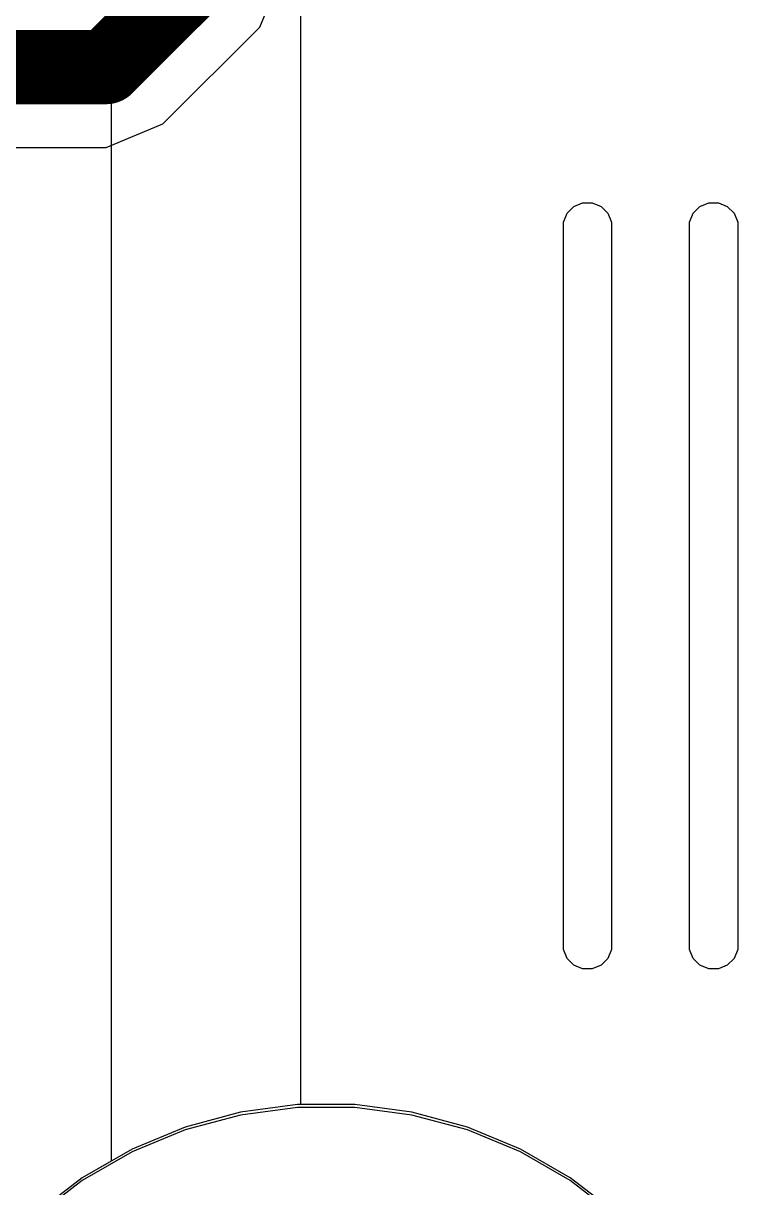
# Model space of a CAD drawing. Header units: inches. Extents: x -4 to 5258, y -4 to 5281.
# Drawn here: x 104.59 to 109.48, y 53.36 to 61.33 of the extents above; entities that cross this region are included whole.
import ezdxf

# ---------------------------------------------------------------- set-up
doc = ezdxf.new("R2010")
doc.units = ezdxf.units.IN
for name, color, linetype in [('Bottom Layer', 5, 'Continuous'), ('Bottom Solder', 6, 'Continuous'), ('Top Layer', 1, 'Continuous')]:
    doc.layers.add(name, color=color, linetype=linetype)

msp = doc.modelspace()

# ---------------------------------------------------------------- linework, layer by layer
at = {"layer": 'Bottom Layer'}
for p, q in [((106.4882, 53.9287), (106.4882, 80.9122)), ((105.1898, 80.8245), (105.1898, 53.5422)), ((106.4663, 53.9287), (106.0764, 53.8773)), ((106.663, 53.9287), (106.4663, 53.9287)), ((106.8596, 53.9287), (106.4882, 53.9287)), ((106.8596, 53.9287), (106.663, 53.9287)), ((107.2495, 53.8773), (106.8596, 53.9287)), ((107.2495, 53.8773), (106.8596, 53.9287)), ((106.0764, 53.8773), (105.6966, 53.7756)), ((107.6294, 53.7756), (107.2495, 53.8773)), ((107.6294, 53.7756), (107.2495, 53.8773)), ((105.6966, 53.7756), (105.3333, 53.6251)), ((107.9927, 53.6251), (107.6294, 53.7756)), ((107.9927, 53.6251), (107.6294, 53.7756)), ((105.3333, 53.6251), (104.9927, 53.4284)), ((108.3333, 53.4284), (107.9927, 53.6251)), ((108.3333, 53.4284), (107.9927, 53.6251)), ((105.1898, 53.5422), (104.9927, 53.4284)), ((104.9927, 53.4284), (104.6807, 53.189)), ((104.9927, 53.4284), (104.6807, 53.189)), ((108.6453, 53.189), (108.3333, 53.4284)), ((108.6453, 53.189), (108.3333, 53.4284))]:
    msp.add_line(p, q, dxfattribs=at)
at = {"layer": 'Bottom Solder'}
for p, q in [((108.2861, 59.9706), (108.3112, 60.0313)), ((108.3112, 60.0313), (108.3576, 60.0777)), ((108.3576, 60.0777), (108.4183, 60.1029)), ((108.4183, 60.1029), (108.4512, 60.1029)), ((108.4512, 60.1029), (108.484, 60.1029)), ((108.484, 60.1029), (108.5447, 60.0777)), ((108.5447, 60.0777), (108.5911, 60.0313)), ((108.5911, 60.0313), (108.6163, 59.9706)), ((109.1497, 59.9706), (109.1748, 60.0313)), ((109.1748, 60.0313), (109.2212, 60.0777)), ((109.2212, 60.0777), (109.2819, 60.1029)), ((109.2819, 60.1029), (109.3148, 60.1029)), ((109.3148, 60.1029), (109.3476, 60.1029)), ((109.3476, 60.1029), (109.4083, 60.0777)), ((109.4083, 60.0777), (109.4547, 60.0313)), ((109.4547, 60.0313), (109.4799, 59.9706)), ((108.2861, 59.9378), (108.2861, 59.9706)), ((108.6163, 59.9706), (108.6163, 59.9378)), ((109.1497, 59.9378), (109.1497, 59.9706)), ((109.4799, 59.9706), (109.4799, 59.9378)), ((108.2861, 55.0229), (108.2861, 59.9378)), ((108.6163, 59.9378), (108.6163, 59.9378)), ((108.6163, 59.9378), (108.6163, 55.0229)), ((109.1497, 55.0229), (109.1497, 59.9378)), ((109.4799, 59.9378), (109.4799, 59.9378)), ((109.4799, 59.9378), (109.4799, 55.0229)), ((108.2861, 54.99), (108.2861, 55.0229)), ((108.2861, 55.0229), (108.2861, 55.0229)), ((108.6163, 55.0229), (108.6163, 54.99)), ((109.1497, 54.99), (109.1497, 55.0229)), ((109.1497, 55.0229), (109.1497, 55.0229)), ((109.4799, 55.0229), (109.4799, 54.99)), ((108.3112, 54.9294), (108.2861, 54.99)), ((108.3576, 54.8829), (108.3112, 54.9294)), ((108.5911, 54.9294), (108.5447, 54.8829)), ((108.6163, 54.99), (108.5911, 54.9294)), ((109.1748, 54.9294), (109.1497, 54.99)), ((109.2212, 54.8829), (109.1748, 54.9294)), ((109.4547, 54.9294), (109.4083, 54.8829)), ((109.4799, 54.99), (109.4547, 54.9294)), ((108.4183, 54.8578), (108.3576, 54.8829)), ((108.4512, 54.8578), (108.4183, 54.8578)), ((108.484, 54.8578), (108.4512, 54.8578)), ((108.5447, 54.8829), (108.484, 54.8578)), ((109.2819, 54.8578), (109.2212, 54.8829)), ((109.3148, 54.8578), (109.2819, 54.8578)), ((109.3476, 54.8578), (109.3148, 54.8578)), ((109.4083, 54.8829), (109.3476, 54.8578))]:
    msp.add_line(p, q, dxfattribs=at)
at = {"layer": 'Top Layer'}
for p, q in [((106.2079, 61.3063), (106.3689, 61.6951)), ((105.5443, 60.6428), (106.2079, 61.3063)), ((105.1555, 60.4817), (105.5443, 60.6428)), ((101.4395, 60.4817), (105.1555, 60.4817)), ((106.4663, 53.9089), (106.0764, 53.8576)), ((106.4663, 53.9089), (106.0764, 53.8576)), ((106.663, 53.9089), (106.4663, 53.9089)), ((106.8596, 53.9089), (106.4663, 53.9089)), ((106.8596, 53.9089), (106.663, 53.9089)), ((107.2495, 53.8576), (106.8596, 53.9089)), ((107.2495, 53.8576), (106.8596, 53.9089)), ((106.0764, 53.8576), (105.6966, 53.7558)), ((106.0764, 53.8576), (105.6966, 53.7558)), ((107.6294, 53.7558), (107.2495, 53.8576)), ((107.6294, 53.7558), (107.2495, 53.8576)), ((105.6966, 53.7558), (105.3333, 53.6053)), ((105.6966, 53.7558), (105.3333, 53.6053)), ((107.9927, 53.6053), (107.6294, 53.7558)), ((107.9927, 53.6053), (107.6294, 53.7558)), ((105.3333, 53.6053), (104.9927, 53.4087)), ((105.3333, 53.6053), (104.9927, 53.4087)), ((108.3333, 53.4087), (107.9927, 53.6053)), ((108.3333, 53.4087), (107.9927, 53.6053)), ((104.9927, 53.4087), (104.6807, 53.1693)), ((104.9927, 53.4087), (104.6807, 53.1693)), ((108.6453, 53.1693), (108.3333, 53.4087)), ((108.6453, 53.1693), (108.3333, 53.4087))]:
    msp.add_line(p, q, dxfattribs=at)
for points in [[(105.1555, 61.0316, 0.508, 0.508, 0), (105.8191, 61.6951, 0.508, 0.508, 0)], [(101.4395, 61.0316, 0.508, 0.508, 0), (105.1555, 61.0316, 0.508, 0.508, 0)]]:
    msp.add_lwpolyline(points, format="xyseb", dxfattribs=at)
msp.add_lwpolyline([(105.0285, 61.0316, 0.254, 0.254, 1), (105.2825, 61.0316, 0.254, 0.254, 1)], format="xyseb", close=True, dxfattribs=at)
msp.add_lwpolyline([(105.0285, 61.0316, 0.254, 0.254, 1), (105.2825, 61.0316, 0.254, 0.254, 1)], format="xyseb", close=True, dxfattribs=at)

doc.saveas('drawing.dxf')
